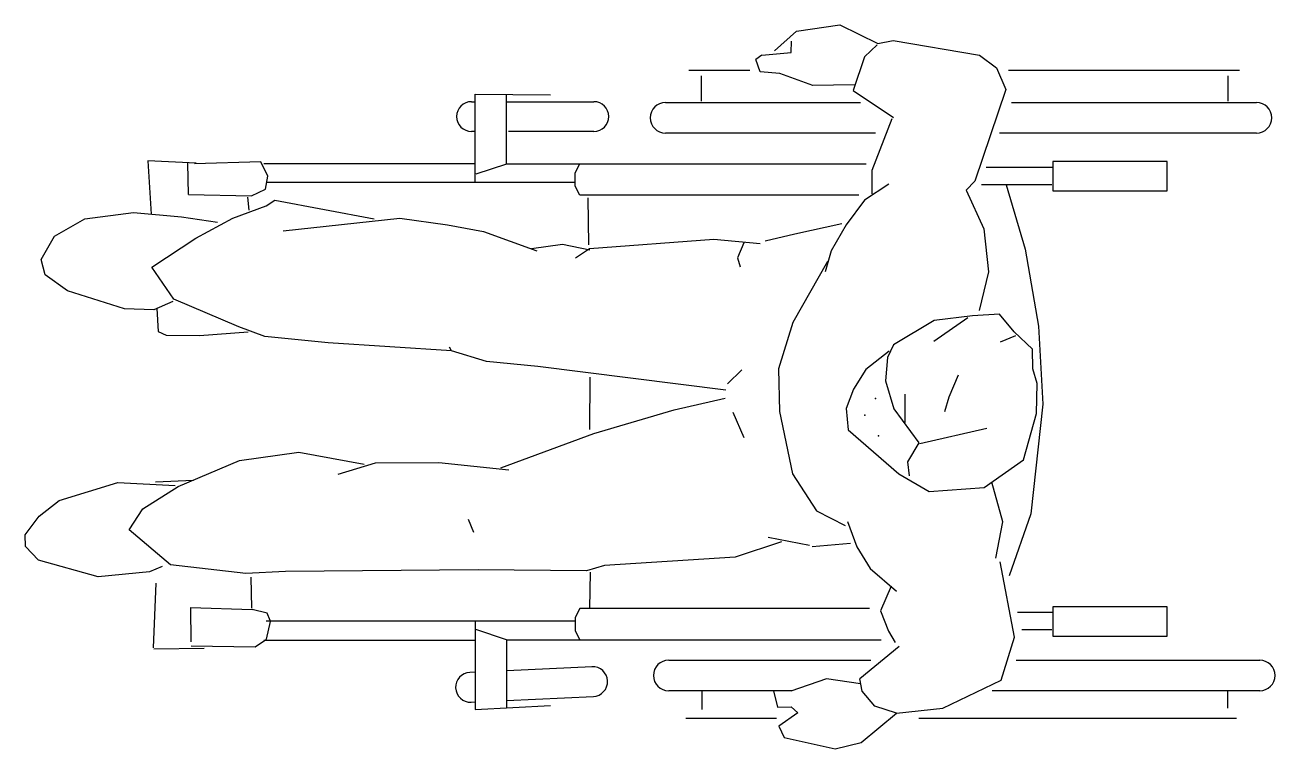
# Model space of a CAD drawing. Extents: x -0.68 to 0.51, y -0.32 to 0.37.
import ezdxf

# ---------------------------------------------------------------- set-up
doc = ezdxf.new("R2010")
doc.units = 0
doc.header["$MEASUREMENT"] = 0
doc.layers.get('0').update_dxf_attribs({"linetype": 'CONTINUOUS'})
doc.layers.add('2', color=2, linetype='CONTINUOUS')

# ---------------------------------------------------------------- blocks, each defined once
blk = doc.blocks.new('M-CADERO')
for p, q in [((-0.2821, 0.9277), (-0.2821, 1.1612)), ((-0.2529, 1.1612), (-0.2529, 0.9163)), ((0.2498, 0.932), (0.2498, 1.1643)), ((0.279, 1.1643), (0.279, 0.9092)), ((-0.3128, 0.9248), (-0.3128, 1.1451)), ((-0.3076, 1.134), (-0.2835, 1.134)), ((0.2957, 1.1338), (0.2798, 1.1338)), ((0.3052, 0.8395), (0.3052, 1.1423)), ((-0.2258, 1.0761), (-0.2258, 0.967)), ((-0.1978, 1.0761), (-0.2258, 1.0761)), ((-0.1978, 0.967), (-0.1978, 1.0761)), ((0.1988, 1.0761), (0.1988, 0.967)), ((0.2268, 1.0761), (0.1988, 1.0761)), ((0.2268, 0.967), (0.2268, 1.0761)), ((-0.2258, 0.967), (-0.1978, 0.967)), ((-0.2201, 0.9669), (-0.2201, 0.9034)), ((-0.2037, 0.9663), (-0.2037, 0.8992)), ((0.1988, 0.967), (0.2268, 0.967)), ((0.2045, 0.9669), (0.2045, 0.9334)), ((0.2209, 0.9663), (0.2209, 0.9377)), ((-0.1421, 0.9406), (-0.0689, 0.9534)), ((-0.0689, 0.9534), (0.0055, 0.9576)), ((0.0055, 0.9576), (0.1101, 0.9462)), ((-0.0467, 0.9476), (-0.0635, 0.9301)), ((-0.028, 0.9479), (-0.0467, 0.9476)), ((-0.014, 0.9522), (-0.028, 0.9479)), ((0.0144, 0.9515), (-0.014, 0.9522)), ((0.0588, 0.9392), (0.0144, 0.9515)), ((0.1101, 0.9462), (0.1693, 0.9255)), ((-0.2037, 0.9226), (-0.1421, 0.9406)), ((-0.0635, 0.9301), (-0.0803, 0.9164)), ((-0.0597, 0.9316), (-0.0534, 0.917)), ((0.0852, 0.9016), (0.0588, 0.9392)), ((0.228, 0.9307), (0.1559, 0.9168)), ((0.2689, 0.9179), (0.228, 0.9307)), ((-0.3153, 0.9135), (-0.2945, 0.9223)), ((-0.2945, 0.9223), (-0.2072, 0.8926)), ((0.118, 0.9195), (0.0801, 0.9088)), ((0.1524, 0.9127), (0.118, 0.9195)), ((0.2957, 0.8622), (0.2689, 0.9179)), ((-0.3272, 0.8971), (-0.3153, 0.9135)), ((-0.1615, 0.9013), (-0.1207, 0.9057)), ((-0.1207, 0.9057), (-0.0838, 0.8968)), ((-0.0803, 0.9164), (-0.0787, 0.8906)), ((-0.3411, 0.8149), (-0.3272, 0.8971)), ((-0.1986, 0.8844), (-0.1615, 0.9013)), ((0.043, 0.8402), (0.0285, 0.9041)), ((0.0888, 0.8492), (0.0852, 0.9016)), ((-0.2072, 0.8926), (-0.1986, 0.8844)), ((-0.0787, 0.8906), (-0.0741, 0.8539)), ((-0.0545, 0.8536), (-0.0769, 0.8861)), ((-0.0221, 0.8769), (-0.0009, 0.8678)), ((-0.0009, 0.8678), (0.0129, 0.8638)), ((0.3005, 0.8182), (0.2957, 0.8622)), ((-0.0741, 0.8539), (-0.0511, 0.8153)), ((0.072, 0.8202), (0.0888, 0.8492)), ((0.0101, 0.8156), (0.0425, 0.8394)), ((0.0425, 0.8394), (0.0608, 0.8287)), ((-0.0038, 0.8261), (0.023, 0.8259)), ((0.0608, 0.8287), (0.074, 0.83)), ((-0.3383, 0.8002), (-0.3411, 0.8149)), ((-0.2937, 0.7767), (-0.2678, 0.8152)), ((-0.2665, 0.8136), (-0.2173, 0.7944)), ((-0.2043, 0.8108), (-0.1891, 0.7877)), ((-0.0511, 0.8153), (-0.0388, 0.8096)), ((-0.0448, 0.8111), (-0.0275, 0.7888)), ((-0.0167, 0.8076), (0.0101, 0.8156)), ((0.0301, 0.7721), (0.072, 0.8202)), ((0.1625, 0.7931), (0.184, 0.8181)), ((0.1792, 0.813), (0.2029, 0.8027)), ((0.2029, 0.8027), (0.2223, 0.8105)), ((0.2223, 0.8105), (0.233, 0.8167)), ((0.2368, 0.8206), (0.2675, 0.783)), ((0.3005, 0.8182), (0.2936, 0.7974)), ((0.3282, 0.7845), (0.3005, 0.8182)), ((-0.3561, 0.7642), (-0.3383, 0.8002)), ((-0.337, 0.7996), (-0.3256, 0.7877)), ((-0.0388, 0.8096), (-0.0167, 0.8076)), ((0.2305, 0.4464), (0.2305, 0.8036)), ((-0.3256, 0.7877), (-0.2937, 0.7767)), ((-0.2529, 0.7979), (-0.2529, 0.5979)), ((-0.2237, 0.4464), (-0.2237, 0.7893)), ((-0.2173, 0.7944), (-0.1949, 0.7945)), ((-0.1891, 0.7877), (-0.1653, 0.77)), ((-0.0275, 0.7888), (-0.0086, 0.777)), ((0.1418, 0.7804), (0.1625, 0.7931)), ((0.2004, 0.7922), (0.2004, 0.5163)), ((0.2498, 0.6009), (0.2498, 0.7936)), ((0.2936, 0.7974), (0.2793, 0.7853)), ((-0.299, 0.7777), (-0.2984, 0.7383)), ((-0.2821, 0.5979), (-0.2821, 0.7836)), ((-0.1936, 0.7822), (-0.1936, 0.5163)), ((-0.0086, 0.777), (0.0097, 0.7701)), ((0.1175, 0.7714), (0.1418, 0.7804)), ((0.2793, 0.7853), (0.2675, 0.783)), ((0.2724, 0.7836), (0.2677, 0.7513)), ((0.3345, 0.7597), (0.3282, 0.7845)), ((-0.3503, 0.7226), (-0.3561, 0.7642)), ((-0.1568, 0.7212), (-0.1666, 0.7661)), ((-0.1653, 0.77), (-0.1405, 0.7559)), ((0.0097, 0.7701), (0.0301, 0.7721)), ((0.1073, 0.7418), (0.1214, 0.7691)), ((0.1384, 0.7743), (0.1417, 0.7377)), ((-0.1405, 0.7559), (-0.1207, 0.75)), ((-0.1306, 0.7522), (-0.0724, 0.7192)), ((0.2677, 0.7513), (0.2794, 0.7173)), ((0.3236, 0.7109), (0.3345, 0.7597)), ((0.0721, 0.719), (0.1073, 0.7418)), ((-0.2984, 0.7383), (-0.3099, 0.7069)), ((0.1403, 0.7352), (0.1328, 0.6958)), ((-0.3314, 0.7019), (-0.3503, 0.7226)), ((-0.3299, 0.7178), (-0.3405, 0.7181)), ((-0.3271, 0.6897), (-0.3299, 0.7178)), ((-0.1503, 0.693), (-0.1568, 0.7212)), ((-0.0724, 0.7192), (-0.028, 0.7055)), ((0.0125, 0.7064), (0.0721, 0.719)), ((0.279, 0.7183), (0.279, 0.6009)), ((0.2943, 0.7175), (0.3002, 0.7241)), ((0.2945, 0.7047), (0.2943, 0.7175)), ((0.3002, 0.7241), (0.3128, 0.7058)), ((-0.3099, 0.7069), (-0.3113, 0.6882)), ((-0.028, 0.7055), (0.0125, 0.7064)), ((0.1371, 0.7085), (0.1517, 0.6644)), ((0.2792, 0.7009), (0.2945, 0.7047)), ((0.3052, 0.6173), (0.3052, 0.7038)), ((0.3128, 0.7058), (0.3236, 0.7109)), ((-0.3271, 0.6897), (-0.3231, 0.6841)), ((-0.3113, 0.6882), (-0.3231, 0.6841)), ((-0.1516, 0.644), (-0.1477, 0.6882)), ((-0.3128, 0.6202), (-0.3128, 0.6781)), ((-0.1484, 0.6724), (-0.134, 0.6665)), ((-0.134, 0.6665), (-0.1252, 0.6691)), ((-0.0137, 0.6569), (-0.027, 0.6705)), ((0.0378, 0.6727), (0.0135, 0.6624)), ((0.1517, 0.6644), (0.1594, 0.5396)), ((-0.1427, 0.5255), (-0.1516, 0.644)), ((-0.0076, 0.6553), (-0.0303, 0.4762)), ((0.0109, 0.606), (0, 0.6547)), ((-0.3076, 0.6317), (-0.2835, 0.6317)), ((0.2783, 0.6326), (0.2968, 0.6326)), ((0.0336, 0.5295), (0.0109, 0.606)), ((0.1594, 0.5396), (0.1647, 0.5226)), ((-0.2829, 0.4464), (-0.2829, 0.5296)), ((-0.2545, 0.5296), (-0.2545, 0.4483)), ((-0.1911, 0.5238), (-0.1462, 0.5245)), ((-0.147, 0.4995), (-0.1416, 0.5256)), ((-0.134, 0.5121), (-0.1427, 0.5255)), ((-0.0202, 0.5258), (0.0299, 0.5255)), ((0.0665, 0.441), (0.0336, 0.5295)), ((0.166, 0.5259), (0.2005, 0.5255)), ((0.2561, 0.5278), (0.2599, 0.4466)), ((0.2883, 0.4464), (0.2845, 0.5291)), ((-0.2149, 0.5116), (-0.2237, 0.5163)), ((-0.1936, 0.5163), (-0.2024, 0.5116)), ((0.1647, 0.5226), (0.1635, 0.4193)), ((0.2004, 0.5163), (0.2092, 0.5116)), ((0.2217, 0.5116), (0.2305, 0.5163)), ((-0.2024, 0.5116), (-0.2149, 0.5116)), ((-0.2058, 0.5111), (-0.2058, 0.2172)), ((0.2092, 0.5116), (0.2217, 0.5116)), ((0.2126, 0.5111), (0.2126, 0.2172)), ((-0.1428, 0.4702), (-0.147, 0.4995)), ((-0.29, 0.4165), (-0.2895, 0.4882)), ((0.2969, 0.4165), (0.293, 0.4881)), ((-0.159, 0.4244), (-0.1405, 0.4752)), ((-0.0303, 0.4762), (-0.0351, 0.4271)), ((-0.2237, 0.4464), (-0.2898, 0.4464)), ((-0.2234, 0.4462), (-0.2137, 0.417)), ((0.0614, 0.3817), (0.0682, 0.4484)), ((0.2303, 0.4462), (0.2205, 0.417)), ((0.2305, 0.4464), (0.2952, 0.4464)), ((-0.1655, 0.3899), (-0.159, 0.4244)), ((-0.0351, 0.4271), (-0.0451, 0.3937)), ((0.1635, 0.4193), (0.1651, 0.2356)), ((-0.2055, 0.4165), (-0.29, 0.4165)), ((-0.2829, 0.4129), (-0.2829, 0.4168)), ((-0.2545, 0.4155), (-0.2545, 0.4129)), ((-0.2239, 0.215), (-0.2239, 0.4165)), ((0.1279, 0.415), (0.1157, 0.4099)), ((0.2123, 0.4165), (0.2968, 0.4165)), ((0.2307, 0.215), (0.2307, 0.4165)), ((0.2613, 0.4165), (0.2616, 0.4113)), ((0.2899, 0.4126), (0.2897, 0.4165)), ((-0.0451, 0.3937), (-0.0528, 0.2763)), ((-0.0451, 0.3937), (-0.0486, 0.3918)), ((-0.1719, 0.3446), (-0.1655, 0.3899)), ((0.0616, 0.3214), (0.0614, 0.3817)), ((-0.1596, 0.2333), (-0.1719, 0.3446)), ((-0.1888, 0.2253), (-0.1713, 0.3202)), ((0.0515, 0.2483), (0.063, 0.3107)), ((0.0724, 0.2858), (0.0616, 0.3214)), ((-0.0528, 0.2763), (-0.0588, 0.2159)), ((0.0594, 0.1916), (0.0515, 0.2483)), ((0.1651, 0.2356), (0.167, 0.1979)), ((-0.2118, 0.2188), (-0.2256, 0.212)), ((-0.1995, 0.2166), (-0.2118, 0.2188)), ((-0.1932, 0.2031), (-0.1995, 0.2166)), ((-0.1837, 0.217), (-0.1888, 0.2253)), ((-0.1718, 0.1854), (-0.1837, 0.217)), ((-0.0588, 0.2159), (-0.068, 0.1912)), ((0.2049, 0.2182), (0.2015, 0.2037)), ((0.212, 0.2209), (0.2049, 0.2182)), ((0.2297, 0.2176), (0.213, 0.2212)), ((0.2371, 0.2066), (0.2297, 0.2176)), ((-0.2256, 0.212), (-0.2235, 0.1488)), ((-0.1942, 0.143), (-0.1932, 0.2031)), ((0.2002, 0.2036), (0.1708, 0.2029)), ((0.1996, 0.1451), (0.2015, 0.2037)), ((0.2363, 0.1458), (0.2371, 0.2066)), ((-0.1795, 0.201), (-0.1917, 0.1997)), ((-0.068, 0.1912), (-0.0944, 0.1291)), ((-0.0598, 0.1536), (-0.0633, 0.2)), ((0.0841, 0.1334), (0.0594, 0.1916)), ((0.167, 0.1979), (0.159, 0.1259)), ((-0.1528, 0.1501), (-0.1718, 0.1854)), ((-0.1732, 0.1364), (-0.168, 0.1708)), ((0.239, 0.11), (0.2383, 0.1581)), ((-0.2241, 0.1504), (-0.2264, 0.1044)), ((-0.1942, 0.143), (-0.2243, 0.1425)), ((-0.1249, 0.1081), (-0.1528, 0.1501)), ((-0.0603, 0.1219), (-0.0598, 0.1536)), ((0.0798, 0.1115), (0.078, 0.1479)), ((0.1996, 0.1451), (0.2324, 0.1453)), ((-0.1771, 0.0908), (-0.1732, 0.1364)), ((0.1055, 0.0996), (0.0841, 0.1334)), ((-0.0944, 0.1291), (-0.1249, 0.1081)), ((-0.0922, 0.1283), (-0.0844, 0.11)), ((-0.0638, 0.1143), (-0.0603, 0.1219)), ((0.0805, 0.0759), (0.0832, 0.1304)), ((0.159, 0.1259), (0.1254, 0.0867)), ((-0.2264, 0.1044), (-0.1756, 0.1075)), ((-0.0857, 0.113), (-0.0638, 0.1143)), ((-0.0844, 0.11), (-0.0852, 0.082)), ((0.1604, 0.1179), (0.1656, 0.1058)), ((0.2379, 0.1099), (0.1763, 0.1123)), ((0.1254, 0.0867), (0.1055, 0.0996)), ((0.1656, 0.1058), (0.1702, 0.0569)), ((-0.1711, 0.0444), (-0.1771, 0.0908)), ((-0.0852, 0.082), (-0.1025, 0.0279)), ((0.0975, 0.0199), (0.0805, 0.0759)), ((0.1702, 0.0569), (0.1543, 0.0002)), ((-0.1547, 0.0154), (-0.1711, 0.0444)), ((-0.1025, 0.0279), (-0.1178, 0.0064)), ((-0.1324, 0.0026), (-0.1547, 0.0154)), ((0.1126, 0.0007), (0.0975, 0.0199)), ((-0.1178, 0.0064), (-0.1324, 0.0026)), ((0.1302, -0.0127), (0.1126, 0.0007)), ((0.1543, 0.0002), (0.1413, -0.0123)), ((0.1413, -0.0123), (0.1302, -0.0127))]:
    blk.add_line(p, q)
for centre, radius, start, end in [((-0.2675, 1.1612), 0.0146, 0, 180), ((0.2644, 1.1643), 0.0146, 0, 180), ((-0.2675, 0.5979), 0.0146, 180, 0), ((0.2644, 0.6009), 0.0146, 180, 0), ((-0.2687, 0.5296), 0.0142, 0, 180), ((0.2703, 0.5284), 0.0142, 2.6629, 182.6629), ((-0.2687, 0.4129), 0.0142, 180, 0), ((0.2757, 0.4119), 0.0142, 182.6629, 2.6629)]:
    blk.add_arc(centre, radius, start, end)
for p in [(0.036, 0.8008), (0.0003, 0.7979), (0.016, 0.7879)]:
    blk.add_point(p)

msp = doc.modelspace()

# ---------------------------------------------------------------- block references
at = {"layer": '2', "rotation": 270}
msp.add_blockref('M-CADERO', (-0.668, 0.0165), dxfattribs=at)

doc.saveas('drawing.dxf')
